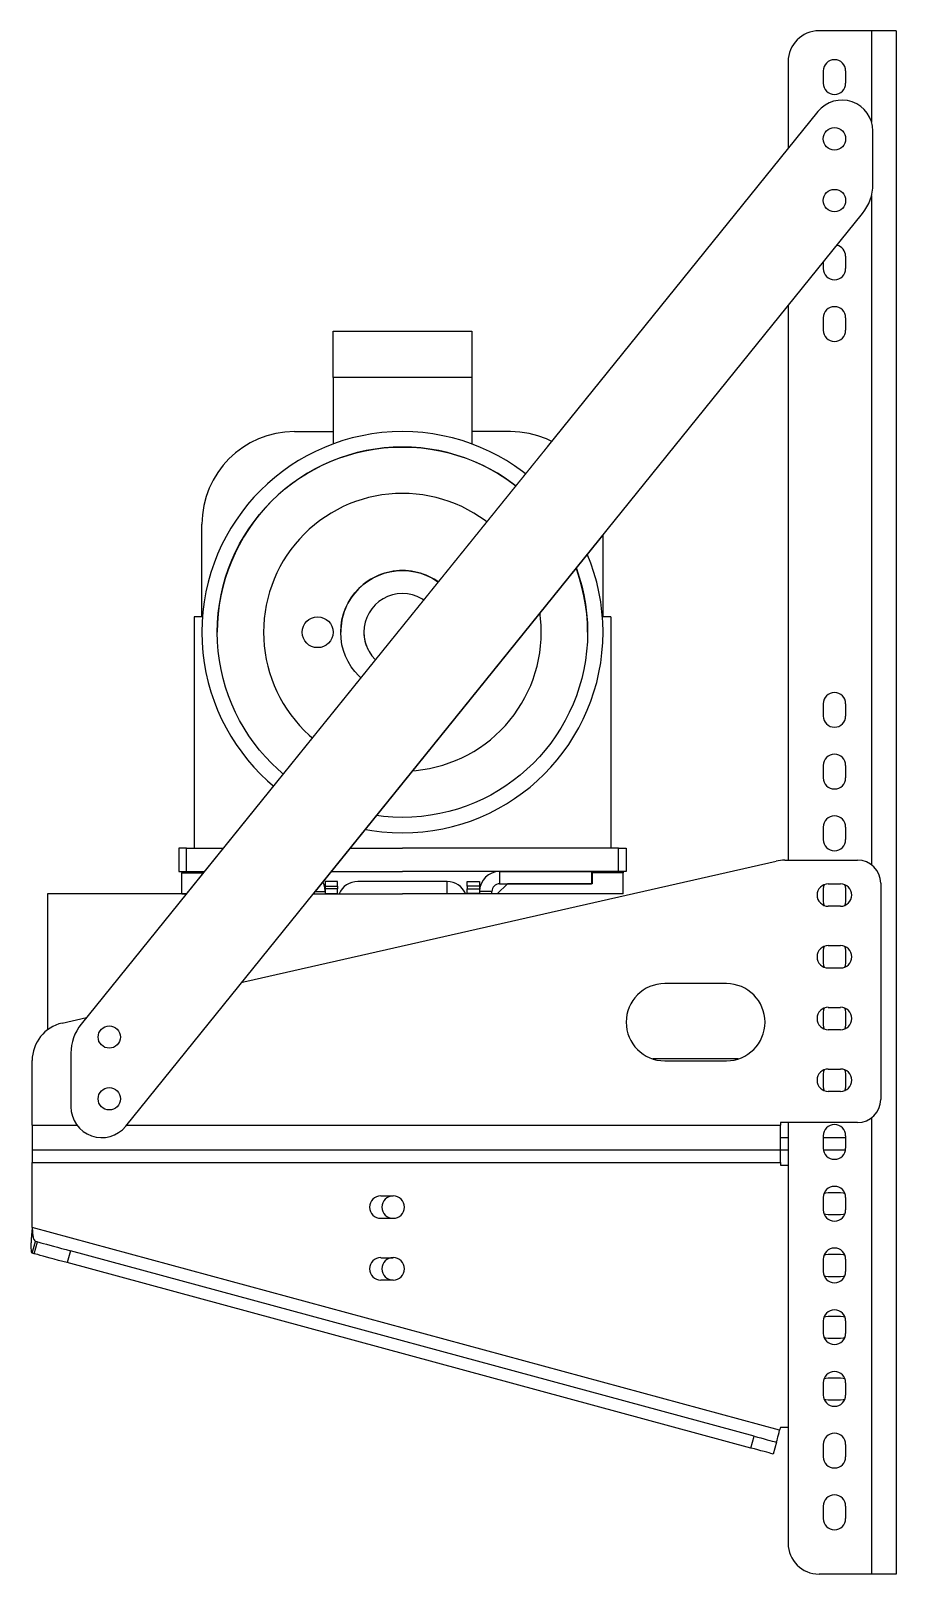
# Model space of a CAD drawing. Header units: millimetres. Extents: x -561 to 0, y -441 to 559.
import ezdxf

# ---------------------------------------------------------------- set-up
doc = ezdxf.new("R2010")
doc.units = ezdxf.units.MM
doc.layers.add('Wipeouts', color=7, linetype='Continuous', true_color=0xbcb7d9)

# ---------------------------------------------------------------- blocks, each defined once
blk = doc.blocks.new('*U1')
blk.add_wipeout([(0, -169.5), (143, -169.5), (143, -155), (145, -155), (145, -140), (135, -140), (135, 10), (130, 10), (130, 70), (112.4, 112.4), (70, 130), (45, 130), (45, 195), (0, 195), (-45, 195), (-45, 130), (-70, 130), (-112.4, 112.4), (-130, 70), (-130, 10), (-135, 10), (-135, -140), (-145, -140), (-145, -155), (-143, -155), (-143, -169.5)])
at = {"color": 152, "linetype": 'Continuous', "lineweight": 25, "true_color": 0x2776bb}
for p, q in [((-45, 195), (45, 195)), ((-45, 165), (-45, 195)), ((45, 195), (45, 165)), ((-45, 165), (-45, 122)), ((45, 165), (-45, 165)), ((45, 165), (45, 122)), ((-70, 130), (-45, 130)), ((70, 130), (45, 130)), ((-130, 10), (-130, 70)), ((130, 10), (130, 70)), ((-135, 10), (-135, -140)), ((-129.6, 10), (-135, 10)), ((135, 10), (129.6, 10)), ((135, 10), (135, -140)), ((-140, -140), (0, -140)), ((140, -140), (0, -140))]:
    blk.add_line(p, q, dxfattribs=at)
at = {"color": 7, "linetype": 'Continuous', "lineweight": 25}
for p, q in [((-140, -140), (-145, -140)), ((-145, -140), (-145, -155)), ((-140, -155), (-140, -140)), ((140, -155), (140, -140)), ((140, -140), (145, -140)), ((145, -140), (145, -155)), ((-145, -155), (-140, -155)), ((-143, -155), (-143, -156)), ((-143, -156), (-123, -156)), ((-143, -169.5), (-143, -156)), ((-140, -155), (0, -155)), ((-123, -156), (-123, -163)), ((-122.5, -155), (-122.5, -163)), ((-63, -155), (-122.5, -155)), ((-63, -155), (-63, -163)), ((140, -155), (0, -155)), ((63, -155), (63, -163)), ((63, -155), (122.5, -155)), ((122.5, -155), (122.5, -163)), ((123, -156), (123, -163)), ((143, -156), (123, -156)), ((145, -155), (140, -155)), ((143, -155), (143, -156)), ((143, -169.5), (143, -156)), ((-143, -169.5), (0, -169.5)), ((-123, -163), (-68, -163)), ((-63, -163), (-122.5, -163)), ((-68, -163), (-61.5, -169.5)), ((-58, -168), (-50, -168)), ((-58, -169.5), (-58, -168)), ((-42, -161.5), (-50, -161.5)), ((-50, -161.5), (-50, -164.5)), ((-50, -164.5), (-42, -164.5)), ((-50, -164.5), (-50, -166.2)), ((-42, -166.2), (-50, -166.2)), ((-50, -166.2), (-50, -169.3)), ((-50, -169.3), (-42, -169.3)), ((-50, -169.5), (-50, -169.3)), ((-42, -164.5), (-42, -161.5)), ((-42, -164.5), (-42, -166.2)), ((-42, -169.3), (-42, -166.2)), ((-42, -169.3), (-42, -169.5)), ((29, -161.5), (-29, -161.5)), ((143, -169.5), (0, -169.5)), ((29, -169.5), (29, -161.5)), ((42, -161.5), (50, -161.5)), ((42, -164.5), (42, -161.5)), ((50, -164.5), (42, -164.5)), ((42, -164.5), (42, -166.2)), ((42, -166.2), (50, -166.2)), ((42, -169.3), (42, -166.2)), ((50, -169.3), (42, -169.3)), ((42, -169.3), (42, -169.5)), ((50, -161.5), (50, -164.5)), ((50, -164.5), (50, -166.2)), ((50, -166.2), (50, -169.3)), ((58, -168), (50, -168)), ((50, -169.5), (50, -169.3)), ((58, -169.5), (58, -168)), ((68, -163), (61.5, -169.5)), ((63, -163), (122.5, -163)), ((123, -163), (68, -163))]:
    blk.add_line(p, q, dxfattribs=at)
at = {"color": 2, "linetype": 'Continuous', "lineweight": 25, "true_color": 0xf1eb1f}
for points in [[(0, -130, 1), (0, 130, 1)], [(0, -90, 0.414214), (90, 0, 0.414214), (0, 90, 0.414214), (-90, 0, 0.414214)], [(0, -25, 1.000001), (0, 25, 1.000001)]]:
    blk.add_lwpolyline(points, format="xyb", close=True, dxfattribs=at)
for points in [[(120, 0, 0.414214), (0, 120, -1), (0, -120, -1), (0, 120, 0.414214), (-120, 0)], [(40, 0, 0.414214), (0, 40, -1), (0, -40, -1), (0, 40, 0.414214), (-40, 0)]]:
    blk.add_lwpolyline(points, format="xyb", dxfattribs=at)
for centre in [(-55, 0), (55, 0)]:
    blk.add_circle(centre, 10, dxfattribs=at)
at = {"color": 152, "linetype": 'Continuous', "lineweight": 25, "true_color": 0x2776bb}
for centre, start, end in [((-70, 70), 90, 180), ((70, 70), 0, 90)]:
    blk.add_arc(centre, 60, start, end, dxfattribs=at)
at = {"color": 2, "linetype": 'Continuous', "lineweight": 25, "true_color": 0xf1eb1f}
for start, end in [(180, 206.9569), (333.0431, 0)]:
    blk.add_arc((0, 0), 25, start, end, dxfattribs=at)
at = {"color": 7, "linetype": 'Continuous', "lineweight": 25}
for centre, radius, start, end in [((-63, -168), 13, 0, 90), ((63, -168), 13, 90, 180), ((-63, -168), 5, 0, 90), ((-29, -174.5), 13, 90, 157.3801), ((29, -174.5), 13, 22.6199, 90), ((63, -168), 5, 90, 180)]:
    blk.add_arc(centre, radius, start, end, dxfattribs=at)

msp = doc.modelspace()

# ---------------------------------------------------------------- linework, layer by layer
at = {"color": 7, "linetype": 'Continuous', "lineweight": 25}
for p, q in [((-16, 559.2), (-50, 559.2)), ((0, 559.2), (-16, 559.2)), ((0, 559.2), (0, -440.8)), ((-70, 539.2), (-70, 483)), ((-47.2, 533.2), (-47.2, 525.2)), ((-32.7, 525.2), (-32.7, 533.2)), ((-32.7, 405.2), (-32.7, 413.2)), ((-47.2, 409.3), (-47.2, 405.2)), ((-70, 381.1), (-70, 21.8)), ((-47.2, 373.2), (-47.2, 365.2)), ((-32.7, 365.2), (-32.7, 373.2)), ((-47.2, 123.2), (-47.2, 115.2)), ((-32.7, 115.2), (-32.7, 123.2)), ((-47.2, 83.2), (-47.2, 75.2)), ((-32.7, 75.2), (-32.7, 83.2)), ((-47.2, 43.2), (-47.2, 35.2)), ((-32.7, 35.2), (-32.7, 43.2)), ((-72.2, 21.8), (-25, 21.8)), ((-47.2, 3.2), (-47.2, -4.8)), ((-44, 6.4), (-36, 6.4)), ((-32.7, -4.8), (-32.7, 3.2)), ((-10, 6.8), (-10, -133.2)), ((-550, 0), (-550, -13)), ((-36, -8.1), (-44, -8.1)), ((-550, -13), (-550, -88.1)), ((-47.2, -36.8), (-47.2, -44.8)), ((-44, -33.6), (-36, -33.6)), ((-32.7, -44.8), (-32.7, -36.8)), ((-36, -48.1), (-44, -48.1)), ((-110, -58.2), (-150, -58.2)), ((-47.2, -76.8), (-47.2, -84.8)), ((-44, -73.6), (-36, -73.6)), ((-32.7, -84.8), (-32.7, -76.8)), ((-540.5, -83.8), (-524.8, -80.2)), ((-511.6, -85.8), (-508.4, -85.8)), ((-36, -88.1), (-44, -88.1)), ((-560, -150), (-560, -108.1)), ((-150, -108.2), (-110, -108.2)), ((-47.2, -116.8), (-47.2, -124.8)), ((-44, -113.6), (-36, -113.6)), ((-32.7, -124.8), (-32.7, -116.8)), ((-515.4, -128), (-504.6, -128)), ((-511.6, -125.8), (-508.4, -125.8)), ((-36, -128.1), (-44, -128.1)), ((-75, -148.2), (-75, -150)), ((-25, -148.2), (-75, -148.2)), ((-70, -148.2), (-70, -420.8)), ((-560, -150), (-560, -166)), ((-75, -166), (-75, -150)), ((-75, -158), (-70, -158)), ((-47.2, -156.8), (-47.2, -164.8)), ((-47.2, -158), (-32.7, -158)), ((-32.7, -164.8), (-32.7, -156.8)), ((-560, -166), (-75, -166)), ((-560, -166), (-560, -174)), ((-75, -166), (-70, -166)), ((-75, -174), (-75, -166)), ((-47.2, -166), (-32.8, -166)), ((-560, -174), (-75, -174)), ((-560, -216.3), (-560, -174)), ((-75, -174), (-75, -175.8)), ((-75, -175.8), (-70, -175.8)), ((-334, -195.8), (-326, -195.8)), ((-47.2, -196.8), (-47.2, -204.8)), ((-44, -193.6), (-36, -193.6)), ((-32.7, -204.8), (-32.7, -196.8)), ((-36, -208.1), (-44, -208.1)), ((-75.5, -347.6), (-560, -216.3)), ((-326, -210.3), (-334, -210.3)), ((-559.9, -232.9), (-557.8, -225.2)), ((-558.6, -233.2), (-556.6, -225.5)), ((-556.6, -225.5), (-557.8, -225.2)), ((-558.6, -233.2), (-559.9, -232.9)), ((-535.1, -231.3), (-537.2, -239)), ((-94.1, -359.1), (-537.2, -239)), ((-92, -351.4), (-535.1, -231.3)), ((-334, -235.8), (-326, -235.8)), ((-47.2, -236.8), (-47.2, -244.8)), ((-44, -233.6), (-36, -233.6)), ((-32.7, -244.8), (-32.7, -236.8)), ((-36, -248.1), (-44, -248.1)), ((-326, -250.3), (-334, -250.3)), ((-47.2, -276.8), (-47.2, -284.8)), ((-44, -273.6), (-36, -273.6)), ((-32.7, -284.8), (-32.7, -276.8)), ((-36, -288.1), (-44, -288.1)), ((-47.2, -316.8), (-47.2, -324.8)), ((-44, -313.6), (-36, -313.6)), ((-32.7, -324.8), (-32.7, -316.8)), ((-36, -328.1), (-44, -328.1)), ((-75, -345.8), (-75.5, -347.6)), ((-70, -345.8), (-75, -345.8)), ((-94.1, -359.1), (-92, -351.4)), ((-77.6, -355.3), (-79.7, -363)), ((-47.2, -356.8), (-47.2, -364.8)), ((-32.7, -364.8), (-32.7, -356.8)), ((-47.2, -396.8), (-47.2, -404.8)), ((-32.7, -404.8), (-32.7, -396.8)), ((-16, -440.8), (-50, -440.8)), ((0, -440.8), (-16, -440.8))]:
    msp.add_line(p, q, dxfattribs=at)
at = {"color": 8, "linetype": 'Continuous', "lineweight": 25}
for p, q in [((-16, 559.2), (-16, 500.2)), ((-16, 452.4), (-16, 18.8)), ((-102.4, -107), (-157.6, -107)), ((-16, -145.2), (-16, -440.8)), ((-560, -150), (-530.9, -150)), ((-498.9, -150), (-75, -150))]:
    msp.add_line(p, q, dxfattribs=at)
at = {"color": 7, "linetype": 'Continuous', "lineweight": 25, "flags": 128}
for points in [[(-46.7, 5.9), (-47.1, 4.8), (-47.2, 3.2)], [(-32.7, 3.2), (-32.9, 4.8), (-33.3, 5.9)], [(-47.2, -4.8), (-47.1, -6.4), (-46.7, -7.6)], [(-33.3, -7.6), (-32.9, -6.4), (-32.7, -4.8)], [(-46.7, -34.1), (-47.1, -35.2), (-47.2, -36.8)], [(-32.7, -36.8), (-32.9, -35.2), (-33.3, -34.1)], [(-47.2, -44.8), (-47.1, -46.4), (-46.7, -47.6)], [(-33.3, -47.6), (-32.9, -46.4), (-32.7, -44.8)], [(-46.7, -74.1), (-47.1, -75.2), (-47.2, -76.8)], [(-32.7, -76.8), (-32.9, -75.2), (-33.3, -74.1)], [(-47.2, -84.8), (-47.1, -86.4), (-46.7, -87.6)], [(-33.3, -87.6), (-32.9, -86.4), (-32.7, -84.8)], [(-46.7, -114.1), (-47.1, -115.2), (-47.2, -116.8)], [(-32.7, -116.8), (-32.9, -115.2), (-33.3, -114.1)], [(-47.2, -124.8), (-47.1, -126.4), (-46.7, -127.6)], [(-33.3, -127.6), (-32.9, -126.4), (-32.7, -124.8)], [(-46.7, -194.1), (-45.6, -193.8), (-44, -193.6)], [(-36, -193.6), (-34.4, -193.8), (-33.3, -194.1)], [(-44, -208.1), (-45.6, -207.9), (-46.7, -207.6)], [(-33.3, -207.6), (-34.4, -207.9), (-36, -208.1)], [(-556.6, -225.5), (-555.6, -225.8), (-554.3, -226.1), (-552.7, -226.6), (-550.8, -227.1), (-548.6, -227.7), (-546.2, -228.3), (-543.6, -229), (-540.9, -229.8), (-538, -230.5), (-535.1, -231.3)], [(-537.2, -239), (-540.1, -238.3), (-543, -237.5), (-545.7, -236.7), (-548.3, -236), (-550.7, -235.4), (-552.9, -234.8), (-554.8, -234.3), (-556.4, -233.8), (-557.7, -233.5), (-558.6, -233.2)], [(-46.7, -234.1), (-45.6, -233.8), (-44, -233.6)], [(-36, -233.6), (-34.4, -233.8), (-33.3, -234.1)], [(-44, -248.1), (-45.6, -247.9), (-46.7, -247.6)], [(-33.3, -247.6), (-34.4, -247.9), (-36, -248.1)], [(-46.7, -274.1), (-45.6, -273.8), (-44, -273.6)], [(-36, -273.6), (-34.4, -273.8), (-33.3, -274.1)], [(-44, -288.1), (-45.6, -287.9), (-46.7, -287.6)], [(-33.3, -287.6), (-34.4, -287.9), (-36, -288.1)], [(-46.7, -314.1), (-45.6, -313.8), (-44, -313.6)], [(-36, -313.6), (-34.4, -313.8), (-33.3, -314.1)], [(-44, -328.1), (-45.6, -327.9), (-46.7, -327.6)], [(-33.3, -327.6), (-34.4, -327.9), (-36, -328.1)], [(-77.6, -355.3), (-77.5, -355.2), (-77.4, -354.7), (-77.2, -354), (-77, -353.1), (-76.6, -351.9), (-76.3, -350.6), (-75.9, -349.1), (-75.5, -347.6)], [(-79.7, -363), (-79.8, -363), (-80.4, -362.9), (-81.2, -362.6), (-82.4, -362.3), (-83.9, -361.9), (-85.6, -361.4), (-87.6, -360.9), (-89.7, -360.3), (-91.9, -359.7), (-94.1, -359.1)], [(-92, -351.4), (-89.8, -352), (-87.6, -352.6), (-85.5, -353.2), (-83.5, -353.7), (-81.8, -354.2), (-80.3, -354.6), (-79.1, -354.9), (-78.3, -355.1), (-77.8, -355.3), (-77.6, -355.3)]]:
    msp.add_lwpolyline(points, dxfattribs=at)
at = {"color": 7, "linetype": 'Continuous', "lineweight": 25}
for centre, radius, start, end in [((-50, 539.2), 20, 90, 180), ((-40, 533.2), 7.25, 0, 180), ((-40, 525.2), 7.25, 180, 0), ((-40, 413.2), 7.25, 0, 77.1228), ((-40, 405.2), 7.25, 180, 0), ((-40, 373.2), 7.25, 0, 180), ((-40, 365.2), 7.25, 180, 0), ((-40, 123.2), 7.25, 0, 180), ((-40, 115.2), 7.25, 180, 0), ((-40, 83.2), 7.25, 0, 180), ((-40, 75.2), 7.25, 180, 0), ((-40, 43.2), 7.25, 0, 180), ((-40, 35.2), 7.25, 180, 0), ((-72.2, -3.2), 25, 90, 102.7787), ((-25, 6.8), 15, 0, 90), ((-44, -0.8), 7.25, 90, 270), ((-36, -0.8), 7.25, 270, 90), ((-44, -40.8), 7.25, 90, 270), ((-36, -40.8), 7.25, 270, 90), ((-150, -83.2), 25, 90, 270), ((-110, -83.2), 25, 270, 90), ((-44, -80.8), 7.25, 90, 270), ((-36, -80.8), 7.25, 270, 90), ((-535, -108.1), 25, 102.7787, 180), ((-44, -120.8), 7.25, 90, 270), ((-36, -120.8), 7.25, 270, 90), ((-25, -133.2), 15, 270, 0), ((-40, -156.8), 7.25, 0, 180), ((-40, -164.8), 7.25, 180, 0), ((-40, -196.8), 7.25, 0, 180), ((-334, -203), 7.25, 90, 270), ((-326, -203), 7.25, 90, 270), ((-326, -203), 7.25, 270, 90), ((-40, -204.8), 7.25, 180, 0), ((-40, -236.8), 7.25, 0, 180), ((-334, -243), 7.25, 90, 270), ((-326, -243), 7.25, 90, 270), ((-326, -243), 7.25, 270, 90), ((-40, -244.8), 7.25, 180, 0), ((-40, -276.8), 7.25, 0, 180), ((-40, -284.8), 7.25, 180, 0), ((-40, -316.8), 7.25, 0, 180), ((-40, -324.8), 7.25, 180, 0), ((-40, -356.8), 7.25, 0, 180), ((-40, -364.8), 7.25, 180, 0), ((-40, -396.8), 7.25, 0, 180), ((-40, -404.8), 7.25, 180, 0), ((-50, -420.8), 20, 180, 270)]:
    msp.add_arc(centre, radius, start, end, dxfattribs=at)
for points, knots in [([(-560, -216.3), (-560.1, -217.3), (-560.3, -219.5), (-560.5, -222.5), (-560.7, -225.4), (-560.8, -227.9), (-560.8, -229.9), (-560.7, -231.5), (-560.4, -232.6), (-560.1, -232.8), (-559.9, -232.9)], [0, 0, 0, 0, 0.125, 0.25, 0.375, 0.5, 0.625, 0.75, 0.875, 1, 1, 1, 1]), ([(-560, -216.3), (-559.9, -217.4), (-559.8, -219.6), (-559.4, -222.5), (-558.8, -224.5), (-558.1, -225), (-557.8, -225.2)], [0, 0, 0, 0, 0.25, 0.5, 0.75, 1, 1, 1, 1])]:
    msp.add_open_spline(points, degree=3, knots=knots, dxfattribs=at)

# ---------------------------------------------------------------- block references
msp.add_blockref('*U1', (-320, 169.5))

# ---------------------------------------------------------------- next in the draw order: linework, layer by layer
for p, q in [((-524.8, -80.2), (-77.7, 21.2)), ((-460, 0), (-550, 0))]:
    msp.add_line(p, q, dxfattribs=at)

# ---------------------------------------------------------------- next in the draw order: wipeouts: each hides what was drawn before it
msp.add_wipeout([(-15.1, 477), (-15.1, 494.3), (-16, 500.2), (-28.4, 513.2), (-35.1, 514.3), (-35.1, 514.3), (-50.7, 506.9), (-524.8, -80.2), (-533.2, -93.3), (-534.9, -103.3), (-534.9, -138), (-530.9, -150), (-521.6, -156.9), (-514.9, -158), (-499.3, -150.6), (-21.8, 440.8), (-16.8, 449.7), (-15.1, 459.7)]).dxf.layer = 'Wipeouts'

# ---------------------------------------------------------------- next in the draw order: linework, layer by layer
for p, q in [((-50.7, 506.9), (-528.2, -84.5)), ((-15.1, 459.7), (-15.1, 494.3)), ((-499.3, -150.6), (-21.8, 440.8)), ((-534.9, -103.3), (-534.9, -138))]:
    msp.add_line(p, q, dxfattribs=at)
for centre in [(-40, 489.2), (-40, 449.2), (-510, -92.8), (-510, -132.8)]:
    msp.add_circle(centre, 7.25, dxfattribs=at)
for centre, radius, start, end in [((-35.1, 494.3), 20, 0, 141.077), ((-45.1, 459.7), 30, 321.077, 0), ((-504.9, -103.3), 30, 141.077, 180), ((-514.9, -138), 20, 180, 321.077)]:
    msp.add_arc(centre, radius, start, end, dxfattribs=at)

doc.saveas('drawing.dxf')
